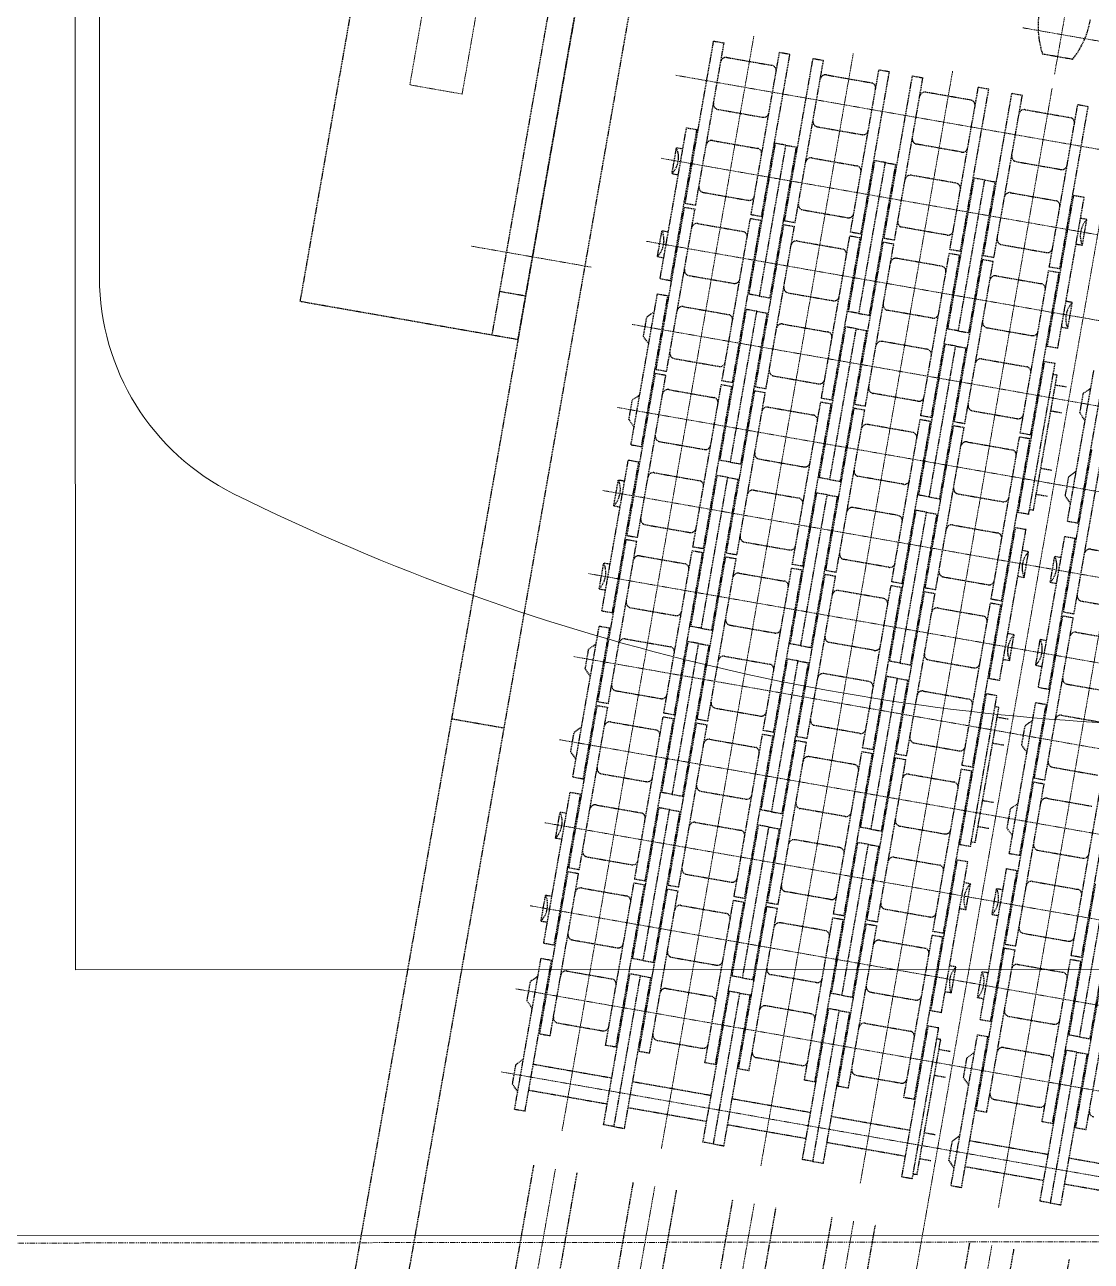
# Model space of a CAD drawing. Header units: feet. Extents: x -99009 to 3252343, y -11094690 to 9035152.
# Drawn here: x 2520139.2 to 2520380.1, y -1979500.4 to -1979221 of the extents above; entities that cross this region are included whole.
import ezdxf

# ---------------------------------------------------------------- set-up
doc = ezdxf.new("R2010")
doc.units = ezdxf.units.FT
for name, pattern in [('CENTER', [2, 1.25, -0.25, 0.25, -0.25]), ('HIDDEN', [0.375, 0.25, -0.125]), ('PHANTOM', [2.5, 1.25, -0.25, 0.25, -0.25, 0.25, -0.25])]:
    doc.linetypes.add(name, pattern=pattern)
for name, color, linetype in [('1', 1, 'Continuous'), ('K-LINE', 7, 'Continuous'), ('LAYER7', 7, 'Continuous'), ('栗本図面枠', 7, 'Continuous')]:
    doc.layers.add(name, color=color, linetype=linetype)

# ---------------------------------------------------------------- blocks, each defined once
blk = doc.blocks.new('A$C1CCE227E')
at = {"layer": 'K-LINE', "color": 1, "linetype": 'PHANTOM', "lineweight": 13}
blk.add_line((1101.5, 850), (1101.5, -1300), dxfattribs=at)
blk = doc.blocks.new('G$C079D2E91')
at = {"layer": 'K-LINE', "color": 2, "linetype": 'CENTER', "lineweight": 15}
blk.add_blockref('A$C1CCE227E', (-1.5, 0), dxfattribs=at)
blk = doc.blocks.new('K245260282b515')
at = {"color": 1, "linetype": 'Continuous', "lineweight": 20}
for q in [(1040, 0), (750, -260)]:
    blk.add_line((1040, -260), q, dxfattribs=at)
at = {"layer": 'LAYER7', "color": 1, "linetype": 'Continuous', "lineweight": 20}
for p, q in [((1100, 850), (1100, -850)), ((1100, -1385), (1100, 0)), ((0, -254.5), (883.61, -254.5))]:
    blk.add_line(p, q, dxfattribs=at)
for centre, radius, start, end in [((480.5, 0), 504.5, 333.6122, 0), ((883.61, -200), 54.5, 270, 333.6123)]:
    blk.add_arc(centre, radius, start, end, dxfattribs=at)
blk = doc.blocks.new('K245828447ee21')
at = {"layer": '栗本図面枠', "color": 1, "linetype": 'HIDDEN', "lineweight": 15}
for p, q in [((70.73, 0), (70.73, 100.1)), ((89.78, 0), (89.78, 100.1)), ((108.83, 0), (108.83, 100.1)), ((127.88, 0), (127.88, 100.1)), ((146.93, 0), (146.93, 100.1)), ((165.98, 0), (165.98, 100.1)), ((185.03, 0), (185.03, 100.1)), ((204.08, 0), (204.08, 100.1)), ((223.13, 0), (223.13, 100.1)), ((242.18, 0), (242.18, 100.1)), ((261.23, 0), (261.23, 100.1)), ((272, 15.85), (20.9, 15.85)), ((280.74, 15.85), (3466.47, 15.85)), ((-179.87, 0), (3964.46, 0)), ((32.63, -100.1), (32.63, 0)), ((51.68, -100.1), (51.68, 0)), ((70.73, -100.1), (70.73, 0)), ((89.78, -100.1), (89.78, 0)), ((108.83, -100.1), (108.83, 0)), ((127.88, -100.1), (127.88, 0)), ((146.93, -100.1), (146.93, 0)), ((165.98, -100.1), (165.98, 0)), ((185.03, -100.1), (185.03, 0)), ((204.08, -100.1), (204.08, 0)), ((223.13, -100.1), (223.13, 0)), ((242.18, -100.1), (242.18, 0)), ((261.23, -100.1), (261.23, 0)), ((8.54, -6.88), (8.54, -24.82)), ((17.62, -15.85), (-0.53, -15.85)), ((272, -15.85), (20.9, -15.85)), ((280.74, -15.85), (3466.47, -15.85)), ((272, -38.65), (20.9, -38.65)), ((280.74, -38.65), (3466.47, -38.65)), ((272, -61.45), (20.9, -61.45)), ((280.74, -61.45), (3466.47, -61.45)), ((272, -84.25), (20.9, -84.25)), ((280.74, -84.25), (3466.47, -84.25)), ((78.63, -111.44), (78.63, -138.91)), ((45.13, -146.9), (-165.37, -146.9)), ((45.13, -146.9), (45.13, -158.9)), ((45.13, -158.9), (-165.37, -158.9))]:
    blk.add_line(p, q, dxfattribs=at)
at = {"layer": '栗本図面枠', "color": 1, "linetype": 'HIDDEN', "lineweight": 25}
for p, q in [((258.25, 29.65), (258.25, 47.65)), ((264.21, 29.65), (264.21, 47.65)), ((3466.47, 33.65), (280.74, 33.65)), ((251.25, 32.3), (214.05, 32.3)), ((251.25, 29.9), (251.25, 32.3)), ((230.9, 29.65), (196.3, 29.65)), ((251.25, 29.9), (214.05, 29.9)), ((230.9, 27.25), (230.9, 29.65)), ((269, 29.65), (234.4, 29.65)), ((234.4, 27.25), (234.4, 29.65)), ((269, 27.25), (269, 29.65)), ((230.9, 27.25), (196.3, 27.25)), ((230.9, 27.25), (230.9, 24.85)), ((269, 27.25), (234.4, 27.25)), ((234.4, 27.25), (234.4, 24.85)), ((269, 27.25), (269, 24.85)), ((213.15, 24.6), (175.95, 24.6)), ((230.9, 24.85), (196.3, 24.85)), ((213.15, 24.6), (213.15, 22.2)), ((214.05, 24.6), (214.05, 22.2)), ((251.25, 24.6), (214.05, 24.6)), ((269, 24.85), (234.4, 24.85)), ((251.25, 24.6), (251.25, 22.2)), ((258.25, 6.85), (258.25, 24.85)), ((264.21, 6.85), (264.21, 24.85)), ((121.92, 10.7), (121.92, 21)), ((133.83, 10.7), (133.83, 21)), ((140.97, 10.7), (140.97, 21)), ((152.88, 10.7), (152.88, 21)), ((160.02, 10.7), (160.02, 21)), ((171.93, 10.7), (171.93, 21)), ((213.15, 22.2), (175.95, 22.2)), ((179.07, 10.7), (179.07, 21)), ((190.98, 10.7), (190.98, 21)), ((198.12, 10.7), (198.12, 21)), ((210.03, 10.7), (210.03, 21)), ((251.25, 22.2), (214.05, 22.2)), ((217.17, 10.7), (217.17, 21)), ((229.08, 10.7), (229.08, 21)), ((236.22, 10.7), (236.22, 21)), ((248.13, 10.7), (248.13, 21)), ((280.74, 20.85), (3466.47, 20.85)), ((136.95, 9.5), (99.75, 9.5)), ((136.95, 7.1), (136.95, 9.5)), ((137.85, 7.1), (137.85, 9.5)), ((175.05, 9.5), (137.85, 9.5)), ((175.05, 7.1), (175.05, 9.5)), ((213.15, 9.5), (175.95, 9.5)), ((175.95, 7.1), (175.95, 9.5)), ((213.15, 7.1), (213.15, 9.5)), ((214.05, 7.1), (214.05, 9.5)), ((251.25, 9.5), (214.05, 9.5)), ((251.25, 7.1), (251.25, 9.5)), ((3466.47, 10.85), (280.74, 10.85)), ((116.6, 6.85), (82, 6.85)), ((136.95, 7.1), (99.75, 7.1)), ((116.6, 4.45), (116.6, 6.85)), ((154.7, 6.85), (120.1, 6.85)), ((120.1, 4.45), (120.1, 6.85)), ((175.05, 7.1), (137.85, 7.1)), ((154.7, 4.45), (154.7, 6.85)), ((158.2, 4.45), (158.2, 6.85)), ((192.8, 6.85), (158.2, 6.85)), ((213.15, 7.1), (175.95, 7.1)), ((192.8, 4.45), (192.8, 6.85)), ((230.9, 6.85), (196.3, 6.85)), ((196.3, 4.45), (196.3, 6.85)), ((251.25, 7.1), (214.05, 7.1)), ((230.9, 4.45), (230.9, 6.85)), ((234.4, 4.45), (234.4, 6.85)), ((269, 6.85), (234.4, 6.85)), ((269, 4.45), (269, 6.85)), ((116.6, 4.45), (82, 4.45)), ((87.52, 3), (86.07, 4.45)), ((92.03, 3), (87.52, 3)), ((93.48, 4.45), (92.03, 3)), ((106.57, 3), (105.12, 4.45)), ((111.08, 3), (106.57, 3)), ((112.53, 4.45), (111.08, 3)), ((154.7, 4.45), (120.1, 4.45)), ((124.9, 3), (124.9, 4.45)), ((130.86, 3), (124.9, 3)), ((130.86, 3), (130.86, 4.45)), ((143.95, 3), (143.95, 4.45)), ((149.91, 3), (143.95, 3)), ((149.91, 3), (149.91, 4.45)), ((192.8, 4.45), (158.2, 4.45)), ((163.72, 3), (162.27, 4.45)), ((168.23, 3), (163.72, 3)), ((169.68, 4.45), (168.23, 3)), ((182.77, 3), (181.32, 4.45)), ((187.28, 3), (182.77, 3)), ((188.73, 4.45), (187.28, 3)), ((230.9, 4.45), (196.3, 4.45)), ((201.1, 3), (201.1, 4.45)), ((207.06, 3), (201.1, 3)), ((207.06, 3), (207.06, 4.45)), ((220.15, 3), (220.15, 4.45)), ((226.11, 3), (220.15, 3)), ((226.11, 3), (226.11, 4.45)), ((269, 4.45), (234.4, 4.45)), ((239.92, 3), (238.47, 4.45)), ((244.43, 3), (239.92, 3)), ((245.88, 4.45), (244.43, 3)), ((258.97, 3), (257.52, 4.45)), ((263.48, 3), (258.97, 3)), ((264.93, 4.45), (263.48, 3)), ((86.8, -1), (86.8, -3.55)), ((92.76, -1), (92.76, -3.55)), ((105.85, -3.55), (105.85, -1)), ((111.81, -3.55), (111.81, -1)), ((163, -1), (163, -3.55)), ((168.96, -1), (168.96, -3.55)), ((182.05, -3.55), (182.05, -1)), ((188.01, -3.55), (188.01, -1)), ((239.2, -1), (239.2, -3.55)), ((245.16, -1), (245.16, -3.55)), ((258.25, -3.55), (258.25, -1)), ((264.21, -3.55), (264.21, -1)), ((78.5, -4.45), (43.9, -4.45)), ((78.5, -4.45), (43.9, -4.45)), ((43.9, -4.45), (43.9, -6.85)), ((48.7, -3), (48.7, -4.45)), ((54.66, -3), (48.7, -3)), ((54.66, -3), (54.66, -4.45)), ((73.71, -3), (67.75, -3)), ((67.75, -3), (67.75, -4.45)), ((73.71, -3), (73.71, -4.45)), ((78.5, -4.45), (78.5, -6.85)), ((116.6, -4.45), (82, -4.45)), ((116.6, -4.45), (82, -4.45)), ((82, -4.45), (82, -6.85)), ((84.51, -3.55), (84.51, -4.45)), ((115.53, -3.55), (84.51, -3.55)), ((115.53, -3.55), (115.53, -4.45)), ((116.6, -4.45), (116.6, -6.85)), ((154.7, -4.45), (120.1, -4.45)), ((154.7, -4.45), (120.1, -4.45)), ((120.1, -4.45), (120.1, -6.85)), ((124.9, -3), (124.9, -4.45)), ((130.86, -3), (124.9, -3)), ((130.86, -3), (130.86, -4.45)), ((149.91, -3), (143.95, -3)), ((143.95, -3), (143.95, -4.45)), ((149.91, -3), (149.91, -4.45)), ((154.7, -4.45), (154.7, -6.85)), ((192.8, -4.45), (158.2, -4.45)), ((192.8, -4.45), (158.2, -4.45)), ((158.2, -4.45), (158.2, -6.85)), ((160.71, -3.55), (160.71, -4.45)), ((191.73, -3.55), (160.71, -3.55)), ((191.73, -3.55), (191.73, -4.45)), ((192.8, -4.45), (192.8, -6.85)), ((230.9, -4.45), (196.3, -4.45)), ((230.9, -4.45), (196.3, -4.45)), ((196.3, -4.45), (196.3, -6.85)), ((201.1, -3), (201.1, -4.45)), ((207.06, -3), (201.1, -3)), ((207.06, -3), (207.06, -4.45)), ((226.11, -3), (220.15, -3)), ((220.15, -3), (220.15, -4.45)), ((226.11, -3), (226.11, -4.45)), ((230.9, -4.45), (230.9, -6.85)), ((269, -4.45), (234.4, -4.45)), ((269, -4.45), (234.4, -4.45)), ((234.4, -4.45), (234.4, -6.85)), ((236.91, -3.55), (236.91, -4.45)), ((267.93, -3.55), (236.91, -3.55)), ((267.93, -3.55), (267.93, -4.45)), ((269, -4.45), (269, -6.85)), ((60.75, -7.1), (23.55, -7.1)), ((23.55, -7.1), (23.55, -9.5)), ((78.5, -6.85), (43.9, -6.85)), ((60.75, -7.1), (60.75, -9.5)), ((61.65, -7.1), (61.65, -9.5)), ((98.85, -7.1), (61.65, -7.1)), ((116.6, -6.85), (82, -6.85)), ((98.85, -7.1), (98.85, -9.5)), ((136.95, -7.1), (99.75, -7.1)), ((99.75, -7.1), (99.75, -9.5)), ((154.7, -6.85), (120.1, -6.85)), ((136.95, -7.1), (136.95, -9.5)), ((137.85, -7.1), (137.85, -9.5)), ((175.05, -7.1), (137.85, -7.1)), ((192.8, -6.85), (158.2, -6.85)), ((175.05, -7.1), (175.05, -9.5)), ((213.15, -7.1), (175.95, -7.1)), ((175.95, -7.1), (175.95, -9.5)), ((230.9, -6.85), (196.3, -6.85)), ((213.15, -7.1), (213.15, -9.5)), ((214.05, -7.1), (214.05, -9.5)), ((251.25, -7.1), (214.05, -7.1)), ((269, -6.85), (234.4, -6.85)), ((251.25, -7.1), (251.25, -9.5)), ((258.25, -24.85), (258.25, -6.85)), ((264.21, -24.85), (264.21, -6.85)), ((60.75, -9.5), (23.55, -9.5)), ((26.67, -21), (26.67, -10.7)), ((38.58, -21), (38.58, -10.7)), ((45.72, -21), (45.72, -10.7)), ((57.63, -21), (57.63, -10.7)), ((98.85, -9.5), (61.65, -9.5)), ((64.77, -21), (64.77, -10.7)), ((76.68, -21), (76.68, -10.7)), ((83.82, -21), (83.82, -10.7)), ((95.73, -21), (95.73, -10.7)), ((136.95, -9.5), (99.75, -9.5)), ((102.87, -21), (102.87, -10.7)), ((114.78, -21), (114.78, -10.7)), ((121.92, -21), (121.92, -10.7)), ((133.83, -21), (133.83, -10.7)), ((175.05, -9.5), (137.85, -9.5)), ((140.97, -21), (140.97, -10.7)), ((152.88, -21), (152.88, -10.7)), ((160.02, -21), (160.02, -10.7)), ((171.93, -21), (171.93, -10.7)), ((213.15, -9.5), (175.95, -9.5)), ((179.07, -21), (179.07, -10.7)), ((190.98, -21), (190.98, -10.7)), ((198.12, -21), (198.12, -10.7)), ((210.03, -21), (210.03, -10.7)), ((251.25, -9.5), (214.05, -9.5)), ((217.17, -21), (217.17, -10.7)), ((229.08, -21), (229.08, -10.7)), ((236.22, -21), (236.22, -10.7)), ((248.13, -21), (248.13, -10.7)), ((3466.47, -10.85), (280.74, -10.85)), ((13.63, -12.4), (13.63, -19.3)), ((23.55, -24.6), (23.55, -22.2)), ((60.75, -22.2), (23.55, -22.2)), ((60.75, -24.6), (60.75, -22.2)), ((61.65, -24.6), (61.65, -22.2)), ((98.85, -22.2), (61.65, -22.2)), ((98.85, -24.6), (98.85, -22.2)), ((99.75, -24.6), (99.75, -22.2)), ((136.95, -22.2), (99.75, -22.2)), ((136.95, -24.6), (136.95, -22.2)), ((137.85, -24.6), (137.85, -22.2)), ((175.05, -22.2), (137.85, -22.2)), ((175.05, -24.6), (175.05, -22.2)), ((175.95, -24.6), (175.95, -22.2)), ((213.15, -22.2), (175.95, -22.2)), ((213.15, -24.6), (213.15, -22.2)), ((214.05, -24.6), (214.05, -22.2)), ((251.25, -22.2), (214.05, -22.2)), ((251.25, -24.6), (251.25, -22.2)), ((280.74, -20.85), (3466.47, -20.85)), ((60.75, -24.6), (23.55, -24.6)), ((43.9, -27.25), (43.9, -24.85)), ((78.5, -24.85), (43.9, -24.85)), ((98.85, -24.6), (61.65, -24.6)), ((78.5, -27.25), (78.5, -24.85)), ((82, -27.25), (82, -24.85)), ((116.6, -24.85), (82, -24.85)), ((136.95, -24.6), (99.75, -24.6)), ((116.6, -27.25), (116.6, -24.85)), ((120.1, -27.25), (120.1, -24.85)), ((154.7, -24.85), (120.1, -24.85)), ((175.05, -24.6), (137.85, -24.6)), ((154.7, -27.25), (154.7, -24.85)), ((158.2, -27.25), (158.2, -24.85)), ((192.8, -24.85), (158.2, -24.85)), ((213.15, -24.6), (175.95, -24.6)), ((192.8, -27.25), (192.8, -24.85)), ((196.3, -27.25), (196.3, -24.85)), ((230.9, -24.85), (196.3, -24.85)), ((251.25, -24.6), (214.05, -24.6)), ((230.9, -27.25), (230.9, -24.85)), ((234.4, -27.25), (234.4, -24.85)), ((269, -24.85), (234.4, -24.85)), ((269, -27.25), (269, -24.85)), ((78.5, -27.25), (43.9, -27.25)), ((43.9, -27.25), (43.9, -29.65)), ((78.5, -27.25), (78.5, -29.65)), ((82, -27.25), (82, -29.65)), ((116.6, -27.25), (82, -27.25)), ((116.6, -27.25), (116.6, -29.65)), ((154.7, -27.25), (120.1, -27.25)), ((120.1, -27.25), (120.1, -29.65)), ((154.7, -27.25), (154.7, -29.65)), ((158.2, -27.25), (158.2, -29.65)), ((192.8, -27.25), (158.2, -27.25)), ((192.8, -27.25), (192.8, -29.65)), ((230.9, -27.25), (196.3, -27.25)), ((196.3, -27.25), (196.3, -29.65)), ((230.9, -27.25), (230.9, -29.65)), ((234.4, -27.25), (234.4, -29.65)), ((269, -27.25), (234.4, -27.25)), ((269, -27.25), (269, -29.65)), ((23.55, -29.9), (23.55, -32.3)), ((60.75, -29.9), (23.55, -29.9)), ((78.5, -29.65), (43.9, -29.65)), ((60.75, -29.9), (60.75, -32.3)), ((61.65, -29.9), (61.65, -32.3)), ((98.85, -29.9), (61.65, -29.9)), ((116.6, -29.65), (82, -29.65)), ((98.85, -29.9), (98.85, -32.3)), ((99.75, -29.9), (99.75, -32.3)), ((136.95, -29.9), (99.75, -29.9)), ((154.7, -29.65), (120.1, -29.65)), ((136.95, -29.9), (136.95, -32.3)), ((137.85, -29.9), (137.85, -32.3)), ((175.05, -29.9), (137.85, -29.9)), ((192.8, -29.65), (158.2, -29.65)), ((175.05, -29.9), (175.05, -32.3)), ((175.95, -29.9), (175.95, -32.3)), ((213.15, -29.9), (175.95, -29.9)), ((230.9, -29.65), (196.3, -29.65)), ((213.15, -29.9), (213.15, -32.3)), ((214.05, -29.9), (214.05, -32.3)), ((251.25, -29.9), (214.05, -29.9)), ((269, -29.65), (234.4, -29.65)), ((251.25, -29.9), (251.25, -32.3)), ((258.25, -29.65), (258.25, -47.65)), ((264.21, -29.65), (264.21, -47.65)), ((60.75, -32.3), (23.55, -32.3)), ((26.67, -33.5), (26.67, -43.8)), ((38.58, -33.5), (38.58, -43.8)), ((45.72, -33.5), (45.72, -43.8)), ((57.63, -33.5), (57.63, -43.8)), ((98.85, -32.3), (61.65, -32.3)), ((64.77, -33.5), (64.77, -43.8)), ((76.68, -33.5), (76.68, -43.8)), ((83.82, -33.5), (83.82, -43.8)), ((95.73, -33.5), (95.73, -43.8)), ((136.95, -32.3), (99.75, -32.3)), ((102.87, -33.5), (102.87, -43.8)), ((114.78, -33.5), (114.78, -43.8)), ((121.92, -33.5), (121.92, -43.8)), ((133.83, -33.5), (133.83, -43.8)), ((175.05, -32.3), (137.85, -32.3)), ((140.97, -33.5), (140.97, -43.8)), ((152.88, -33.5), (152.88, -43.8)), ((160.02, -33.5), (160.02, -43.8)), ((171.93, -33.5), (171.93, -43.8)), ((213.15, -32.3), (175.95, -32.3)), ((179.07, -33.5), (179.07, -43.8)), ((190.98, -33.5), (190.98, -43.8)), ((198.12, -33.5), (198.12, -43.8)), ((210.03, -33.5), (210.03, -43.8)), ((251.25, -32.3), (214.05, -32.3)), ((217.17, -33.5), (217.17, -43.8)), ((229.08, -33.5), (229.08, -43.8)), ((236.22, -33.5), (236.22, -43.8)), ((248.13, -33.5), (248.13, -43.8)), ((3466.47, -33.65), (280.74, -33.65)), ((280.74, -43.65), (3466.47, -43.65)), ((60.75, -45), (23.55, -45)), ((23.55, -47.4), (23.55, -45)), ((60.75, -47.4), (23.55, -47.4)), ((60.75, -47.4), (60.75, -45)), ((61.65, -47.4), (61.65, -45)), ((98.85, -45), (61.65, -45)), ((98.85, -47.4), (61.65, -47.4)), ((98.85, -47.4), (98.85, -45)), ((136.95, -45), (99.75, -45)), ((99.75, -47.4), (99.75, -45)), ((136.95, -47.4), (99.75, -47.4)), ((136.95, -47.4), (136.95, -45)), ((137.85, -47.4), (137.85, -45)), ((175.05, -45), (137.85, -45)), ((175.05, -47.4), (137.85, -47.4)), ((175.05, -47.4), (175.05, -45)), ((213.15, -45), (175.95, -45)), ((175.95, -47.4), (175.95, -45)), ((213.15, -47.4), (175.95, -47.4)), ((213.15, -47.4), (213.15, -45)), ((214.05, -47.4), (214.05, -45)), ((251.25, -45), (214.05, -45)), ((251.25, -47.4), (214.05, -47.4)), ((251.25, -47.4), (251.25, -45)), ((78.5, -47.65), (43.9, -47.65)), ((43.9, -50.05), (43.9, -47.65)), ((43.9, -50.05), (43.9, -52.45)), ((78.5, -50.05), (43.9, -50.05)), ((78.5, -50.05), (43.9, -50.05)), ((78.5, -50.05), (78.5, -47.65)), ((78.5, -50.05), (78.5, -52.45)), ((116.6, -47.65), (82, -47.65)), ((82, -50.05), (82, -47.65)), ((116.6, -50.05), (82, -50.05)), ((82, -50.05), (82, -52.45)), ((116.6, -50.05), (82, -50.05)), ((116.6, -50.05), (116.6, -47.65)), ((116.6, -50.05), (116.6, -52.45)), ((154.7, -47.65), (120.1, -47.65)), ((120.1, -50.05), (120.1, -47.65)), ((120.1, -50.05), (120.1, -52.45)), ((154.7, -50.05), (120.1, -50.05)), ((154.7, -50.05), (120.1, -50.05)), ((154.7, -50.05), (154.7, -47.65)), ((154.7, -50.05), (154.7, -52.45)), ((192.8, -47.65), (158.2, -47.65)), ((158.2, -50.05), (158.2, -47.65)), ((192.8, -50.05), (158.2, -50.05)), ((158.2, -50.05), (158.2, -52.45)), ((192.8, -50.05), (158.2, -50.05)), ((192.8, -50.05), (192.8, -47.65)), ((192.8, -50.05), (192.8, -52.45)), ((230.9, -47.65), (196.3, -47.65)), ((196.3, -50.05), (196.3, -47.65)), ((196.3, -50.05), (196.3, -52.45)), ((230.9, -50.05), (196.3, -50.05)), ((230.9, -50.05), (196.3, -50.05)), ((230.9, -50.05), (230.9, -47.65)), ((230.9, -50.05), (230.9, -52.45)), ((269, -47.65), (234.4, -47.65)), ((234.4, -50.05), (234.4, -47.65)), ((269, -50.05), (234.4, -50.05)), ((234.4, -50.05), (234.4, -52.45)), ((269, -50.05), (234.4, -50.05)), ((269, -50.05), (269, -47.65)), ((269, -50.05), (269, -52.45)), ((23.55, -52.7), (23.55, -55.1)), ((60.75, -52.7), (23.55, -52.7)), ((78.5, -52.45), (43.9, -52.45)), ((60.75, -52.7), (60.75, -55.1)), ((61.65, -52.7), (61.65, -55.1)), ((98.85, -52.7), (61.65, -52.7)), ((116.6, -52.45), (82, -52.45)), ((98.85, -52.7), (98.85, -55.1)), ((99.75, -52.7), (99.75, -55.1)), ((136.95, -52.7), (99.75, -52.7)), ((154.7, -52.45), (120.1, -52.45)), ((136.95, -52.7), (136.95, -55.1)), ((137.85, -52.7), (137.85, -55.1)), ((175.05, -52.7), (137.85, -52.7)), ((192.8, -52.45), (158.2, -52.45)), ((175.05, -52.7), (175.05, -55.1)), ((175.95, -52.7), (175.95, -55.1)), ((213.15, -52.7), (175.95, -52.7)), ((230.9, -52.45), (196.3, -52.45)), ((213.15, -52.7), (213.15, -55.1)), ((214.05, -52.7), (214.05, -55.1)), ((251.25, -52.7), (214.05, -52.7)), ((269, -52.45), (234.4, -52.45)), ((251.25, -52.7), (251.25, -55.1)), ((258.25, -70.45), (258.25, -52.45)), ((264.21, -70.45), (264.21, -52.45)), ((60.75, -55.1), (23.55, -55.1)), ((98.85, -55.1), (61.65, -55.1)), ((136.95, -55.1), (99.75, -55.1)), ((175.05, -55.1), (137.85, -55.1)), ((213.15, -55.1), (175.95, -55.1)), ((251.25, -55.1), (214.05, -55.1)), ((26.67, -66.6), (26.67, -56.3)), ((38.58, -66.6), (38.58, -56.3)), ((45.72, -66.6), (45.72, -56.3)), ((57.63, -66.6), (57.63, -56.3)), ((64.77, -66.6), (64.77, -56.3)), ((76.68, -66.6), (76.68, -56.3)), ((83.82, -66.6), (83.82, -56.3)), ((95.73, -66.6), (95.73, -56.3)), ((102.87, -66.6), (102.87, -56.3)), ((114.78, -66.6), (114.78, -56.3)), ((121.92, -66.6), (121.92, -56.3)), ((133.83, -66.6), (133.83, -56.3)), ((140.97, -66.6), (140.97, -56.3)), ((152.88, -66.6), (152.88, -56.3)), ((160.02, -66.6), (160.02, -56.3)), ((171.93, -66.6), (171.93, -56.3)), ((179.07, -66.6), (179.07, -56.3)), ((190.98, -66.6), (190.98, -56.3)), ((198.12, -66.6), (198.12, -56.3)), ((210.03, -66.6), (210.03, -56.3)), ((217.17, -66.6), (217.17, -56.3)), ((229.08, -66.6), (229.08, -56.3)), ((236.22, -66.6), (236.22, -56.3)), ((248.13, -66.6), (248.13, -56.3)), ((3466.47, -56.45), (280.74, -56.45)), ((280.74, -66.45), (3466.47, -66.45)), ((60.75, -67.8), (23.55, -67.8)), ((23.55, -70.2), (23.55, -67.8)), ((60.75, -70.2), (60.75, -67.8)), ((61.65, -70.2), (61.65, -67.8)), ((98.85, -67.8), (61.65, -67.8)), ((98.85, -70.2), (98.85, -67.8)), ((136.95, -67.8), (99.75, -67.8)), ((99.75, -70.2), (99.75, -67.8)), ((136.95, -70.2), (136.95, -67.8)), ((137.85, -70.2), (137.85, -67.8)), ((175.05, -67.8), (137.85, -67.8)), ((175.05, -70.2), (175.05, -67.8)), ((213.15, -67.8), (175.95, -67.8)), ((175.95, -70.2), (175.95, -67.8)), ((213.15, -70.2), (213.15, -67.8)), ((214.05, -70.2), (214.05, -67.8)), ((251.25, -67.8), (214.05, -67.8)), ((251.25, -70.2), (251.25, -67.8)), ((60.75, -70.2), (23.55, -70.2)), ((78.5, -70.45), (43.9, -70.45)), ((43.9, -72.85), (43.9, -70.45)), ((98.85, -70.2), (61.65, -70.2)), ((78.5, -72.85), (78.5, -70.45)), ((116.6, -70.45), (82, -70.45)), ((82, -72.85), (82, -70.45)), ((136.95, -70.2), (99.75, -70.2)), ((116.6, -72.85), (116.6, -70.45)), ((154.7, -70.45), (120.1, -70.45)), ((120.1, -72.85), (120.1, -70.45)), ((175.05, -70.2), (137.85, -70.2)), ((154.7, -72.85), (154.7, -70.45)), ((192.8, -70.45), (158.2, -70.45)), ((158.2, -72.85), (158.2, -70.45)), ((213.15, -70.2), (175.95, -70.2)), ((192.8, -72.85), (192.8, -70.45)), ((230.9, -70.45), (196.3, -70.45)), ((196.3, -72.85), (196.3, -70.45)), ((251.25, -70.2), (214.05, -70.2)), ((230.9, -72.85), (230.9, -70.45)), ((269, -70.45), (234.4, -70.45)), ((234.4, -72.85), (234.4, -70.45)), ((269, -72.85), (269, -70.45)), ((78.5, -72.85), (43.9, -72.85)), ((43.9, -72.85), (43.9, -75.25)), ((78.5, -75.25), (43.9, -75.25)), ((78.5, -72.85), (78.5, -75.25)), ((116.6, -72.85), (82, -72.85)), ((82, -72.85), (82, -75.25)), ((116.6, -75.25), (82, -75.25)), ((116.6, -72.85), (116.6, -75.25)), ((154.7, -72.85), (120.1, -72.85)), ((120.1, -72.85), (120.1, -75.25)), ((154.7, -75.25), (120.1, -75.25)), ((154.7, -72.85), (154.7, -75.25)), ((192.8, -72.85), (158.2, -72.85)), ((158.2, -72.85), (158.2, -75.25)), ((192.8, -75.25), (158.2, -75.25)), ((192.8, -72.85), (192.8, -75.25)), ((230.9, -72.85), (196.3, -72.85)), ((196.3, -72.85), (196.3, -75.25)), ((230.9, -75.25), (196.3, -75.25)), ((230.9, -72.85), (230.9, -75.25)), ((269, -72.85), (234.4, -72.85)), ((234.4, -72.85), (234.4, -75.25)), ((269, -75.25), (234.4, -75.25)), ((258.25, -93.25), (258.25, -75.25)), ((264.21, -93.25), (264.21, -75.25)), ((269, -72.85), (269, -75.25)), ((23.55, -75.5), (23.55, -77.9)), ((60.75, -75.5), (23.55, -75.5)), ((60.75, -77.9), (23.55, -77.9)), ((60.75, -75.5), (60.75, -77.9)), ((61.65, -75.5), (61.65, -77.9)), ((98.85, -75.5), (61.65, -75.5)), ((98.85, -77.9), (61.65, -77.9)), ((98.85, -75.5), (98.85, -77.9)), ((99.75, -75.5), (99.75, -77.9)), ((136.95, -75.5), (99.75, -75.5)), ((136.95, -77.9), (99.75, -77.9)), ((136.95, -75.5), (136.95, -77.9)), ((137.85, -75.5), (137.85, -77.9)), ((175.05, -75.5), (137.85, -75.5)), ((175.05, -77.9), (137.85, -77.9)), ((175.05, -75.5), (175.05, -77.9)), ((175.95, -75.5), (175.95, -77.9)), ((213.15, -75.5), (175.95, -75.5)), ((213.15, -77.9), (175.95, -77.9)), ((213.15, -75.5), (213.15, -77.9)), ((214.05, -75.5), (214.05, -77.9)), ((251.25, -75.5), (214.05, -75.5)), ((251.25, -77.9), (214.05, -77.9)), ((251.25, -75.5), (251.25, -77.9)), ((26.67, -89.4), (26.67, -79.1)), ((38.58, -89.4), (38.58, -79.1)), ((45.72, -89.4), (45.72, -79.1)), ((57.63, -89.4), (57.63, -79.1)), ((64.77, -89.4), (64.77, -79.1)), ((76.68, -89.4), (76.68, -79.1)), ((83.82, -89.4), (83.82, -79.1)), ((95.73, -89.4), (95.73, -79.1)), ((102.87, -89.4), (102.87, -79.1)), ((114.78, -89.4), (114.78, -79.1)), ((121.92, -89.4), (121.92, -79.1)), ((133.83, -89.4), (133.83, -79.1)), ((140.97, -89.4), (140.97, -79.1)), ((152.88, -89.4), (152.88, -79.1)), ((160.02, -89.4), (160.02, -79.1)), ((171.93, -89.4), (171.93, -79.1)), ((179.07, -89.4), (179.07, -79.1)), ((190.98, -89.4), (190.98, -79.1)), ((198.12, -89.4), (198.12, -79.1)), ((210.03, -89.4), (210.03, -79.1)), ((217.17, -89.4), (217.17, -79.1)), ((229.08, -89.4), (229.08, -79.1)), ((236.22, -89.4), (236.22, -79.1)), ((248.13, -89.4), (248.13, -79.1)), ((3466.47, -79.25), (280.74, -79.25)), ((280.74, -89.25), (3466.47, -89.25)), ((60.75, -90.6), (23.55, -90.6)), ((23.55, -93), (23.55, -90.6)), ((60.75, -93), (60.75, -90.6)), ((61.65, -93), (61.65, -90.6)), ((98.85, -90.6), (61.65, -90.6)), ((98.85, -93), (98.85, -90.6)), ((136.95, -90.6), (99.75, -90.6)), ((99.75, -93), (99.75, -90.6)), ((136.95, -93), (136.95, -90.6)), ((137.85, -93), (137.85, -90.6)), ((175.05, -90.6), (137.85, -90.6)), ((175.05, -93), (175.05, -90.6)), ((213.15, -90.6), (175.95, -90.6)), ((175.95, -93), (175.95, -90.6)), ((213.15, -93), (213.15, -90.6)), ((214.05, -93), (214.05, -90.6)), ((251.25, -90.6), (214.05, -90.6)), ((251.25, -93), (251.25, -90.6)), ((60.75, -93), (23.55, -93)), ((78.5, -93.25), (43.9, -93.25)), ((43.9, -95.65), (43.9, -93.25)), ((98.85, -93), (61.65, -93)), ((78.5, -95.65), (78.5, -93.25)), ((82, -95.65), (82, -93.25)), ((116.6, -93.25), (82, -93.25)), ((136.95, -93), (99.75, -93)), ((116.6, -95.65), (116.6, -93.25)), ((154.7, -93.25), (120.1, -93.25)), ((120.1, -95.65), (120.1, -93.25)), ((175.05, -93), (137.85, -93)), ((154.7, -95.65), (154.7, -93.25)), ((158.2, -95.65), (158.2, -93.25)), ((192.8, -93.25), (158.2, -93.25)), ((213.15, -93), (175.95, -93)), ((192.8, -95.65), (192.8, -93.25)), ((230.9, -93.25), (196.3, -93.25)), ((196.3, -95.65), (196.3, -93.25)), ((251.25, -93), (214.05, -93)), ((230.9, -95.65), (230.9, -93.25)), ((234.4, -95.65), (234.4, -93.25)), ((269, -93.25), (234.4, -93.25)), ((269, -95.65), (269, -93.25)), ((78.5, -95.65), (43.9, -95.65)), ((48.7, -97.1), (48.7, -95.65)), ((54.66, -97.1), (48.7, -97.1)), ((54.66, -97.1), (54.66, -95.65)), ((67.75, -97.1), (67.75, -95.65)), ((73.71, -97.1), (67.75, -97.1)), ((73.71, -97.1), (73.71, -95.65)), ((116.6, -95.65), (82, -95.65)), ((87.52, -97.1), (86.07, -95.65)), ((92.03, -97.1), (87.52, -97.1)), ((93.48, -95.65), (92.03, -97.1)), ((106.57, -97.1), (105.12, -95.65)), ((111.08, -97.1), (106.57, -97.1)), ((112.53, -95.65), (111.08, -97.1)), ((154.7, -95.65), (120.1, -95.65)), ((124.9, -97.1), (124.9, -95.65)), ((130.86, -97.1), (124.9, -97.1)), ((130.86, -97.1), (130.86, -95.65)), ((143.95, -97.1), (143.95, -95.65)), ((149.91, -97.1), (143.95, -97.1)), ((149.91, -97.1), (149.91, -95.65)), ((192.8, -95.65), (158.2, -95.65)), ((163.72, -97.1), (162.27, -95.65)), ((168.23, -97.1), (163.72, -97.1)), ((169.68, -95.65), (168.23, -97.1)), ((182.77, -97.1), (181.32, -95.65)), ((187.28, -97.1), (182.77, -97.1)), ((188.73, -95.65), (187.28, -97.1)), ((230.9, -95.65), (196.3, -95.65)), ((201.1, -97.1), (201.1, -95.65)), ((207.06, -97.1), (201.1, -97.1)), ((207.06, -97.1), (207.06, -95.65)), ((220.15, -97.1), (220.15, -95.65)), ((226.11, -97.1), (220.15, -97.1)), ((226.11, -97.1), (226.11, -95.65)), ((269, -95.65), (234.4, -95.65)), ((239.92, -97.1), (238.47, -95.65)), ((244.43, -97.1), (239.92, -97.1)), ((245.88, -95.65), (244.43, -97.1)), ((258.97, -97.1), (257.52, -95.65)), ((263.48, -97.1), (258.97, -97.1)), ((264.93, -95.65), (263.48, -97.1)), ((-230.37, -112.9), (3852.95, -112.9)), ((184.63, -112.9), (184.63, -124.9)), ((-230.37, -124.9), (3852.95, -124.9))]:
    blk.add_line(p, q, dxfattribs=at)
at = {"layer": '栗本図面枠', "color": 1, "linetype": 'HIDDEN'}
for p, q in [((97.63, -124.9), (-220.37, -124.9)), ((87.63, -124.9), (87.63, -130.9)), ((97.63, -124.9), (97.63, -174.9)), ((-220.37, -130.9), (97.63, -130.9)), ((-220.37, -174.9), (97.63, -174.9))]:
    blk.add_line(p, q, dxfattribs=at)
at = {"layer": '栗本図面枠', "color": 1, "linetype": 'HIDDEN', "lineweight": 25}
for centre, radius, start, end in [((246.93, 33.5), 1.2, 270, 0), ((189.78, 21), 1.2, 0, 90), ((199.32, 21), 1.2, 90, 180), ((208.83, 21), 1.2, 0, 90), ((218.37, 21), 1.2, 90, 180), ((227.88, 21), 1.2, 0, 90), ((237.42, 21), 1.2, 90, 180), ((246.93, 21), 1.2, 0, 90), ((123.12, 10.7), 1.2, 180, 270), ((132.63, 10.7), 1.2, 270, 0), ((142.17, 10.7), 1.2, 180, 270), ((151.68, 10.7), 1.2, 270, 0), ((161.22, 10.7), 1.2, 180, 270), ((170.73, 10.7), 1.2, 270, 0), ((180.27, 10.7), 1.2, 180, 270), ((189.78, 10.7), 1.2, 270, 0), ((199.32, 10.7), 1.2, 180, 270), ((208.83, 10.7), 1.2, 270, 0), ((218.37, 10.7), 1.2, 180, 270), ((227.88, 10.7), 1.2, 270, 0), ((237.42, 10.7), 1.2, 180, 270), ((246.93, 10.7), 1.2, 270, 0), ((127.88, -1.49), 5.39, 56.4393, 123.5607), ((146.93, -1.49), 5.39, 56.4393, 123.5607), ((204.08, -1.49), 5.39, 56.4393, 123.5607), ((223.13, -1.49), 5.39, 56.4393, 123.5607), ((51.68, 1.49), 5.39, 236.4393, 303.5607), ((70.73, 1.49), 5.39, 236.4393, 303.5607), ((127.88, 1.49), 5.39, 236.4393, 303.5607), ((146.93, 1.49), 5.39, 236.4393, 303.5607), ((204.08, 1.49), 5.39, 236.4393, 303.5607), ((223.13, 1.49), 5.39, 236.4393, 303.5607), ((4.06, -30.3), 20.3, 61.857, 90), ((27.87, -10.7), 1.2, 90, 180), ((37.38, -10.7), 1.2, 360, 90), ((46.92, -10.7), 1.2, 90, 180), ((56.43, -10.7), 1.2, 360, 90), ((65.97, -10.7), 1.2, 90, 180), ((75.48, -10.7), 1.2, 360, 90), ((85.02, -10.7), 1.2, 90, 180), ((94.53, -10.7), 1.2, 360, 90), ((104.07, -10.7), 1.2, 90, 180), ((113.58, -10.7), 1.2, 360, 90), ((123.12, -10.7), 1.2, 90, 180), ((132.63, -10.7), 1.2, 360, 90), ((142.17, -10.7), 1.2, 90, 180), ((151.68, -10.7), 1.2, 360, 90), ((161.22, -10.7), 1.2, 90, 180), ((170.73, -10.7), 1.2, 360, 90), ((180.27, -10.7), 1.2, 90, 180), ((189.78, -10.7), 1.2, 360, 90), ((199.32, -10.7), 1.2, 90, 180), ((208.83, -10.7), 1.2, 360, 90), ((218.37, -10.7), 1.2, 90, 180), ((227.88, -10.7), 1.2, 360, 90), ((237.42, -10.7), 1.2, 90, 180), ((246.93, -10.7), 1.2, 360, 90), ((4.06, -1.4), 20.3, 270, 298.143), ((27.87, -21), 1.2, 180, 270), ((37.38, -21), 1.2, 270, 0), ((46.92, -21), 1.2, 180, 270), ((56.43, -21), 1.2, 270, 0), ((65.97, -21), 1.2, 180, 270), ((75.48, -21), 1.2, 270, 0), ((85.02, -21), 1.2, 180, 270), ((94.53, -21), 1.2, 270, 0), ((104.07, -21), 1.2, 180, 270), ((113.58, -21), 1.2, 270, 0), ((123.12, -21), 1.2, 180, 270), ((132.63, -21), 1.2, 270, 0), ((142.17, -21), 1.2, 180, 270), ((151.68, -21), 1.2, 270, 0), ((161.22, -21), 1.2, 180, 270), ((170.73, -21), 1.2, 270, 0), ((180.27, -21), 1.2, 180, 270), ((189.78, -21), 1.2, 270, 0), ((199.32, -21), 1.2, 180, 270), ((208.83, -21), 1.2, 270, 0), ((218.37, -21), 1.2, 180, 270), ((227.88, -21), 1.2, 270, 0), ((237.42, -21), 1.2, 180, 270), ((246.93, -21), 1.2, 270, 0), ((27.87, -33.5), 1.2, 90, 180), ((37.38, -33.5), 1.2, 0, 90), ((46.92, -33.5), 1.2, 90, 180), ((56.43, -33.5), 1.2, 0, 90), ((65.97, -33.5), 1.2, 90, 180), ((75.48, -33.5), 1.2, 0, 90), ((85.02, -33.5), 1.2, 90, 180), ((94.53, -33.5), 1.2, 0, 90), ((104.07, -33.5), 1.2, 90, 180), ((113.58, -33.5), 1.2, 0, 90), ((123.12, -33.5), 1.2, 90, 180), ((132.63, -33.5), 1.2, 0, 90), ((142.17, -33.5), 1.2, 90, 180), ((151.68, -33.5), 1.2, 0, 90), ((161.22, -33.5), 1.2, 90, 180), ((170.73, -33.5), 1.2, 0, 90), ((180.27, -33.5), 1.2, 90, 180), ((189.78, -33.5), 1.2, 0, 90), ((199.32, -33.5), 1.2, 90, 180), ((208.83, -33.5), 1.2, 0, 90), ((218.37, -33.5), 1.2, 90, 180), ((227.88, -33.5), 1.2, 0, 90), ((237.42, -33.5), 1.2, 90, 180), ((246.93, -33.5), 1.2, 0, 90), ((27.87, -43.8), 1.2, 180, 270), ((37.38, -43.8), 1.2, 270, 0), ((46.92, -43.8), 1.2, 180, 270), ((56.43, -43.8), 1.2, 270, 0), ((65.97, -43.8), 1.2, 180, 270), ((75.48, -43.8), 1.2, 270, 0), ((85.02, -43.8), 1.2, 180, 270), ((94.53, -43.8), 1.2, 270, 0), ((104.07, -43.8), 1.2, 180, 270), ((113.58, -43.8), 1.2, 270, 0), ((123.12, -43.8), 1.2, 180, 270), ((132.63, -43.8), 1.2, 270, 0), ((142.17, -43.8), 1.2, 180, 270), ((151.68, -43.8), 1.2, 270, 0), ((161.22, -43.8), 1.2, 180, 270), ((170.73, -43.8), 1.2, 270, 0), ((180.27, -43.8), 1.2, 180, 270), ((189.78, -43.8), 1.2, 270, 0), ((199.32, -43.8), 1.2, 180, 270), ((208.83, -43.8), 1.2, 270, 0), ((218.37, -43.8), 1.2, 180, 270), ((227.88, -43.8), 1.2, 270, 0), ((237.42, -43.8), 1.2, 180, 270), ((246.93, -43.8), 1.2, 270, 0), ((27.87, -56.3), 1.2, 90, 180), ((37.38, -56.3), 1.2, 360, 90), ((46.92, -56.3), 1.2, 90, 180), ((56.43, -56.3), 1.2, 360, 90), ((65.97, -56.3), 1.2, 90, 180), ((75.48, -56.3), 1.2, 360, 90), ((85.02, -56.3), 1.2, 90, 180), ((94.53, -56.3), 1.2, 360, 90), ((104.07, -56.3), 1.2, 90, 180), ((113.58, -56.3), 1.2, 360, 90), ((123.12, -56.3), 1.2, 90, 180), ((132.63, -56.3), 1.2, 360, 90), ((142.17, -56.3), 1.2, 90, 180), ((151.68, -56.3), 1.2, 360, 90), ((161.22, -56.3), 1.2, 90, 180), ((170.73, -56.3), 1.2, 360, 90), ((180.27, -56.3), 1.2, 90, 180), ((189.78, -56.3), 1.2, 360, 90), ((199.32, -56.3), 1.2, 90, 180), ((208.83, -56.3), 1.2, 360, 90), ((218.37, -56.3), 1.2, 90, 180), ((227.88, -56.3), 1.2, 360, 90), ((237.42, -56.3), 1.2, 90, 180), ((246.93, -56.3), 1.2, 360, 90), ((27.87, -66.6), 1.2, 180, 270), ((37.38, -66.6), 1.2, 270, 0), ((46.92, -66.6), 1.2, 180, 270), ((56.43, -66.6), 1.2, 270, 0), ((65.97, -66.6), 1.2, 180, 270), ((75.48, -66.6), 1.2, 270, 0), ((85.02, -66.6), 1.2, 180, 270), ((94.53, -66.6), 1.2, 270, 0), ((104.07, -66.6), 1.2, 180, 270), ((113.58, -66.6), 1.2, 270, 0), ((123.12, -66.6), 1.2, 180, 270), ((132.63, -66.6), 1.2, 270, 0), ((142.17, -66.6), 1.2, 180, 270), ((151.68, -66.6), 1.2, 270, 0), ((161.22, -66.6), 1.2, 180, 270), ((170.73, -66.6), 1.2, 270, 0), ((180.27, -66.6), 1.2, 180, 270), ((189.78, -66.6), 1.2, 270, 0), ((199.32, -66.6), 1.2, 180, 270), ((208.83, -66.6), 1.2, 270, 0), ((218.37, -66.6), 1.2, 180, 270), ((227.88, -66.6), 1.2, 270, 0), ((237.42, -66.6), 1.2, 180, 270), ((246.93, -66.6), 1.2, 270, 0), ((27.87, -79.1), 1.2, 90, 180), ((37.38, -79.1), 1.2, 0, 90), ((46.92, -79.1), 1.2, 90, 180), ((56.43, -79.1), 1.2, 0, 90), ((65.97, -79.1), 1.2, 90, 180), ((75.48, -79.1), 1.2, 0, 90), ((85.02, -79.1), 1.2, 90, 180), ((94.53, -79.1), 1.2, 0, 90), ((104.07, -79.1), 1.2, 90, 180), ((113.58, -79.1), 1.2, 0, 90), ((123.12, -79.1), 1.2, 90, 180), ((132.63, -79.1), 1.2, 0, 90), ((142.17, -79.1), 1.2, 90, 180), ((151.68, -79.1), 1.2, 0, 90), ((161.22, -79.1), 1.2, 90, 180), ((170.73, -79.1), 1.2, 0, 90), ((180.27, -79.1), 1.2, 90, 180), ((189.78, -79.1), 1.2, 0, 90), ((199.32, -79.1), 1.2, 90, 180), ((208.83, -79.1), 1.2, 0, 90), ((218.37, -79.1), 1.2, 90, 180), ((227.88, -79.1), 1.2, 0, 90), ((237.42, -79.1), 1.2, 90, 180), ((246.93, -79.1), 1.2, 0, 90), ((27.87, -89.4), 1.2, 180, 270), ((37.38, -89.4), 1.2, 270, 0), ((46.92, -89.4), 1.2, 180, 270), ((56.43, -89.4), 1.2, 270, 0), ((65.97, -89.4), 1.2, 180, 270), ((75.48, -89.4), 1.2, 270, 0), ((85.02, -89.4), 1.2, 180, 270), ((94.53, -89.4), 1.2, 270, 0), ((104.07, -89.4), 1.2, 180, 270), ((113.58, -89.4), 1.2, 270, 0), ((123.12, -89.4), 1.2, 180, 270), ((132.63, -89.4), 1.2, 270, 0), ((142.17, -89.4), 1.2, 180, 270), ((151.68, -89.4), 1.2, 270, 0), ((161.22, -89.4), 1.2, 180, 270), ((170.73, -89.4), 1.2, 270, 0), ((180.27, -89.4), 1.2, 180, 270), ((189.78, -89.4), 1.2, 270, 0), ((199.32, -89.4), 1.2, 180, 270), ((208.83, -89.4), 1.2, 270, 0), ((218.37, -89.4), 1.2, 180, 270), ((227.88, -89.4), 1.2, 270, 0), ((237.42, -89.4), 1.2, 180, 270), ((246.93, -89.4), 1.2, 270, 0), ((51.68, -101.59), 5.39, 56.4393, 123.5607), ((70.73, -101.59), 5.39, 56.4393, 123.5607), ((127.88, -101.59), 5.39, 56.4393, 123.5607), ((146.93, -101.59), 5.39, 56.4393, 123.5607), ((204.08, -101.59), 5.39, 56.4393, 123.5607), ((223.13, -101.59), 5.39, 56.4393, 123.5607)]:
    blk.add_arc(centre, radius, start, end, dxfattribs=at)

msp = doc.modelspace()

# ---------------------------------------------------------------- linework, layer by layer
at = {"layer": '1'}
msp.add_arc((2520410.24778, -1978395.99612), 100000, 84.1346387202, 194.3871675539, dxfattribs=at)

# ---------------------------------------------------------------- block references
at = {"layer": 'K-LINE', "color": 1, "linetype": 'Continuous', "lineweight": 25, "rotation": 270.0207215151399}
msp.add_blockref('K245260282b515', (2520410.24608, -1978394.49612), dxfattribs=at)
at = {"layer": 'K-LINE', "color": 2, "linetype": 'PHANTOM', "lineweight": 40, "rotation": 270.0650517140735}
msp.add_blockref('G$C079D2E91', (2520410.24778, -1978395.99612), dxfattribs=at)
at = {"layer": 'K-LINE', "color": 4, "linetype": 'Continuous', "lineweight": 40, "rotation": 260.0650517140735}
msp.add_blockref('K245828447ee21', (2520390.46783, -1979217.59102), dxfattribs=at)

doc.saveas('drawing.dxf')
